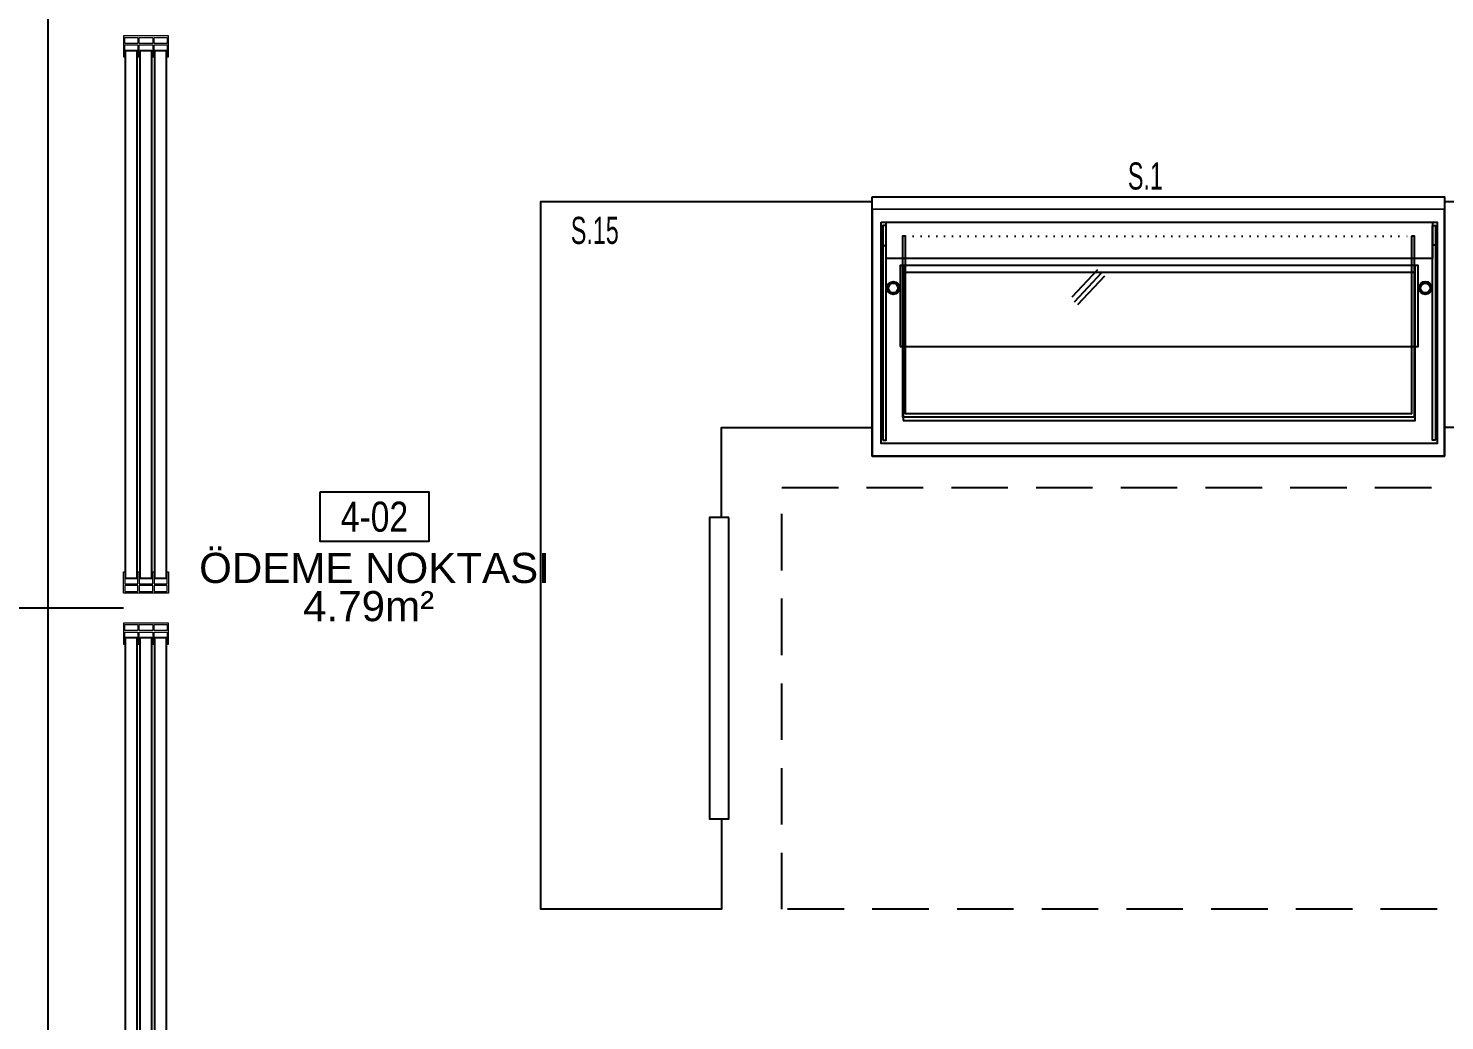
# Model space of a CAD drawing. Header units: centimetres. Extents: x 2289 to 5458, y 2057 to 4688.
# Drawn here: x 2657.4 to 3127.6, y 3518.7 to 3848.2 of the extents above; entities that cross this region are included whole.
import ezdxf
from ezdxf.enums import TextEntityAlignment as Align

# ---------------------------------------------------------------- set-up
doc = ezdxf.new("R2010")
doc.units = ezdxf.units.CM
doc.header["$LTSCALE"] = 50
for name, pattern in [('DASHDOT2', [0.5, 0.25, -0.125, 0, -0.125]), ('DOT2', [0.125, 0, -0.125]), ('HIDDEN', [0.375, 0.25, -0.125]), ('HIDDEN2', [0.1875, 0.125, -0.0625])]:
    doc.linetypes.add(name, pattern=pattern)
for name, color, linetype in [('BA_aks', 5, 'DASHDOT2'), ('BA_gor3', 163, 'Continuous'), ('BA_mat-alcipan-wr', 91, 'Continuous'), ('BA_mat-cam', 131, 'Continuous'), ('BA_mat-mdf-suntalam', 44, 'Continuous'), ('BA_mat-profil', 122, 'Continuous'), ('BA_mat-siva', 145, 'Continuous'), ('BA_plan-iz-alt', 8, 'HIDDEN2'), ('BA_plan-iz-ust', 8, 'DOT2'), ('BA_text_material_superpose', 12, 'Continuous'), ('MDPL-MAHAL NO', 5, 'Continuous'), ('S2000-002 Çizgi', 7, 'Continuous')]:
    doc.layers.add(name, color=color, linetype=linetype)
doc.layers.add('BA_mat_steel', color=244, linetype='Continuous', lineweight=5)
doc.layers.add('BA_MECVUT BİNA', color=252, linetype='Continuous', lineweight=5)
doc.styles.add('Tago_mahal', font='ARIALN.TTF')
doc.styles.add('text1', font='arial.ttf')
doc.styles.add('text2', font='arial.ttf', dxfattribs={"width": 0.8})

# ---------------------------------------------------------------- blocks, each defined once
blk = doc.blocks.new('A$C5D8425B0')
at = {"layer": 'BA_MECVUT BİNA'}
blk.add_line((3999.3, 300), (3999.3, 16704), dxfattribs=at)
at = {"layer": 'BA_MECVUT BİNA', "linetype": 'HIDDEN', "elevation": 0}
blk.add_lwpolyline([(3999.3, 16704), (3999.3, 300), (-6055.3, 300)], dxfattribs=at)
blk = doc.blocks.new('mahal')
blk.add_lwpolyline([(-36, 0), (36, 0), (36, -33), (-36, -33)], close=True)
at = {"color": 7, "style": 'text2', "width": 0.8}
blk.add_attdef('10000', text='', height=20, dxfattribs=at).set_placement((0, -16.5), align=Align.MIDDLE)
at = {"color": 7, "style": 'text1'}
for tag, p in [('MAHAL', (0, -48.5)), ('M²', (0, -75.9))]:
    blk.add_attdef(tag, text='', height=20, dxfattribs=at).set_placement(p, align=Align.MIDDLE)
blk = doc.blocks.new('234567uf')
at = {"layer": 'BA_aks', "ltscale": 10}
blk.add_line((2688.97, 3655.73), (2471.15, 3655.73), dxfattribs=at)
blk = doc.blocks.new('cephe')
at = {"layer": 'BA_gor3'}
for points in [[(6440.17, 3840.92), (6443.92, 3840.92), (6443.92, 3665.55), (6440.17, 3665.55)], [(6445.04, 3840.92), (6448.79, 3840.92), (6448.79, 3665.55), (6445.04, 3665.55)], [(6449.92, 3840.92), (6453.67, 3840.92), (6453.67, 3665.55), (6449.92, 3665.55)], [(6440.17, 3645.92), (6443.92, 3645.92), (6443.92, 3470.55), (6440.17, 3470.55)], [(6445.04, 3645.92), (6448.79, 3645.92), (6448.79, 3470.55), (6445.04, 3470.55)], [(6449.92, 3645.92), (6453.67, 3645.92), (6453.67, 3470.55), (6449.92, 3470.55)]]:
    blk.add_lwpolyline(points, close=True, dxfattribs=at)
at = {"layer": 'BA_mat_steel', "ltscale": 10}
for points in [[(6439.93, 3842.73), (6444.18, 3842.73), (6444.18, 3838.73), (6444.68, 3838.73), (6444.68, 3842.73), (6449.18, 3842.73), (6449.18, 3838.73), (6449.68, 3838.73), (6449.68, 3842.73), (6453.93, 3842.73), (6453.93, 3838.73), (6454.43, 3838.73), (6454.43, 3845.73), (6439.43, 3845.73), (6439.43, 3838.73), (6439.93, 3838.73)], [(6439.93, 3663.73), (6444.18, 3663.73), (6444.18, 3667.73), (6444.68, 3667.73), (6444.68, 3663.73), (6449.18, 3663.73), (6449.18, 3667.73), (6449.68, 3667.73), (6449.68, 3663.73), (6453.93, 3663.73), (6453.93, 3667.73), (6454.43, 3667.73), (6454.43, 3660.73), (6439.43, 3660.73), (6439.43, 3667.73), (6439.93, 3667.73)], [(6439.93, 3647.73), (6444.18, 3647.73), (6444.18, 3643.73), (6444.68, 3643.73), (6444.68, 3647.73), (6449.18, 3647.73), (6449.18, 3643.73), (6449.68, 3643.73), (6449.68, 3647.73), (6453.93, 3647.73), (6453.93, 3643.73), (6454.43, 3643.73), (6454.43, 3650.73), (6439.43, 3650.73), (6439.43, 3643.73), (6439.93, 3643.73)]]:
    blk.add_lwpolyline(points, close=True, dxfattribs=at)
at = {"layer": 'BA_mat_steel'}
for points in [[(6439.93, 3845.23), (6444.18, 3845.23), (6444.18, 3843.23), (6439.93, 3843.23)], [(6444.68, 3845.23), (6449.18, 3845.23), (6449.18, 3843.23), (6444.68, 3843.23)], [(6449.68, 3845.23), (6453.93, 3845.23), (6453.93, 3843.23), (6449.68, 3843.23)], [(6439.93, 3661.23), (6444.18, 3661.23), (6444.18, 3663.23), (6439.93, 3663.23)], [(6444.68, 3661.23), (6449.18, 3661.23), (6449.18, 3663.23), (6444.68, 3663.23)], [(6449.68, 3661.23), (6453.93, 3661.23), (6453.93, 3663.23), (6449.68, 3663.23)], [(6439.93, 3650.23), (6444.18, 3650.23), (6444.18, 3648.23), (6439.93, 3648.23)], [(6444.68, 3650.23), (6449.18, 3650.23), (6449.18, 3648.23), (6444.68, 3648.23)], [(6449.68, 3650.23), (6453.93, 3650.23), (6453.93, 3648.23), (6449.68, 3648.23)]]:
    blk.add_lwpolyline(points, close=True, dxfattribs=at)
blk = doc.blocks.new('dgdfg')
at = {"layer": 'BA_mat-cam'}
blk.add_lwpolyline([(5410.24, 3014.21), (5410.24, 2955.21), (5242.24, 2955.21), (5242.24, 3014.21), (5241.24, 3014.21), (5241.24, 2954.21), (5411.24, 2954.21), (5411.24, 3014.21)], close=True, dxfattribs=at)
at = {"layer": 'BA_mat-mdf-suntalam'}
blk.add_lwpolyline([(5231.24, 3027.26), (5421.24, 3027.26), (5421.24, 2941.16), (5231.24, 2941.16)], close=True, dxfattribs=at)
at = {"layer": 'BA_mat-profil'}
blk.add_lwpolyline([(5183.64, 2920.81), (5177.24, 2920.81), (5177.24, 2820.81), (5183.64, 2820.81), (5183.64, 2920.81)], dxfattribs=at)
at = {"layer": 'BA_mat-siva'}
for p, q in [((5421.24, 3025.76), (5481.24, 3025.76)), ((5481.24, 2950.76), (5421.24, 2950.76))]:
    blk.add_line(p, q, dxfattribs=at)
for points in [[(5181.24, 2820.81), (5181.24, 2790.77), (5121.24, 2790.77), (5121.24, 3025.76), (5231.24, 3025.76)], [(5181.24, 2920.81), (5181.24, 2950.76), (5231.24, 2950.76)]]:
    blk.add_lwpolyline(points, dxfattribs=at)
at = {"layer": 'BA_plan-iz-ust', "ltscale": 0.4}
blk.add_lwpolyline([(5242.24, 3014.21), (5410.24, 3014.21)], dxfattribs=at)

msp = doc.modelspace()

# ---------------------------------------------------------------- linework, layer by layer
at = {"layer": 'BA_gor3'}
msp.add_lwpolyline([(2688.97, 2825.73), (2663.97, 2825.73), (2663.97, 3995.73), (2688.97, 3995.73)], dxfattribs=at)
at = {"layer": 'BA_plan-iz-alt', "ltscale": 3}
msp.add_lwpolyline([(2907.57, 3695.73), (3687.57, 3695.73), (3687.57, 3555.73), (2907.57, 3555.73)], close=True, dxfattribs=at)
at = {"layer": 'S2000-002 Çizgi'}
for p, q in [((3003.9, 3759.06), (3012.39, 3768.11)), ((3004.74, 3757.42), (3013.82, 3767.1)), ((3005.85, 3756.57), (3014.73, 3766.04))]:
    msp.add_line(p, q, dxfattribs=at)
for points in [[(3127.57, 3788.13), (2937.57, 3788.12), (2937.57, 3706.12), (3127.57, 3706.13)], [(2940.57, 3783.87), (3125.07, 3783.88), (3125.07, 3710.38), (2940.57, 3710.37)], [(2941.09, 3711.47), (2942.13, 3711.47), (2942.13, 3782.77), (2941.09, 3782.77)], [(2941.09, 3776.17), (2942.13, 3776.17), (2942.13, 3782.77), (2941.09, 3782.77)], [(2942.13, 3783.87), (3123.52, 3783.88), (3123.52, 3771.77), (2942.13, 3771.77)], [(3124.56, 3711.48), (3123.52, 3711.48), (3123.52, 3782.78), (3124.56, 3782.78)], [(3124.56, 3776.18), (3123.52, 3776.18), (3123.52, 3782.78), (3124.56, 3782.78)], [(2946.78, 3742.55), (3118.83, 3742.55), (3118.83, 3769.52), (2946.78, 3769.51)], [(2947.82, 3767.31), (3117.8, 3767.32), (3117.8, 3769.52), (2947.82, 3769.51)], [(2947.82, 3718.03), (3117.8, 3718.04), (3117.8, 3769.52), (2947.82, 3769.51)]]:
    msp.add_lwpolyline(points, close=True, dxfattribs=at)
for centre, radius in [((2944.51, 3762.02), 2.14), ((2944.51, 3762.02), 1.59), ((3121.14, 3762.03), 2.14), ((3121.14, 3762.03), 1.59)]:
    msp.add_circle(centre, radius, dxfattribs=at)

# ---------------------------------------------------------------- block references
at = {"layer": 'BA_aks'}
msp.add_blockref('234567uf', (0, 0), dxfattribs=at)
at = {"layer": 'BA_gor3'}
msp.add_blockref('dgdfg', (-2293.67, 764.97), dxfattribs=at)
at = {"layer": 'BA_mat-alcipan-wr', "xscale": 0.1, "yscale": 0.1, "zscale": 0.1, "rotation": 180}
msp.add_blockref('A$C5D8425B0', (3063.9, 4045.73), dxfattribs=at)
at = {"layer": 'BA_mat-cam'}
msp.add_blockref('cephe', (-3750.46, 0), dxfattribs=at)
at = {"layer": 'BA_text_material_superpose', "color": 7, "xscale": 0.5, "yscale": 0.5, "zscale": 0.5}
msp.add_blockref('mahal', (2772.33, 3694.33), dxfattribs=at).add_auto_attribs({'10000': '4-02', 'MAHAL': 'ÖDEME NOKTASI', 'M²': '4.79m² '})

# ---------------------------------------------------------------- texts
at = {"layer": 'MDPL-MAHAL NO', "style": 'Tago_mahal', "width": 0.75}
for s, p in [('S.1', (3022.43, 3794.7)), ('S.15', (2837.51, 3776.64))]:
    msp.add_text(s, height=9, dxfattribs=at).set_placement(p)

doc.saveas('drawing.dxf')
